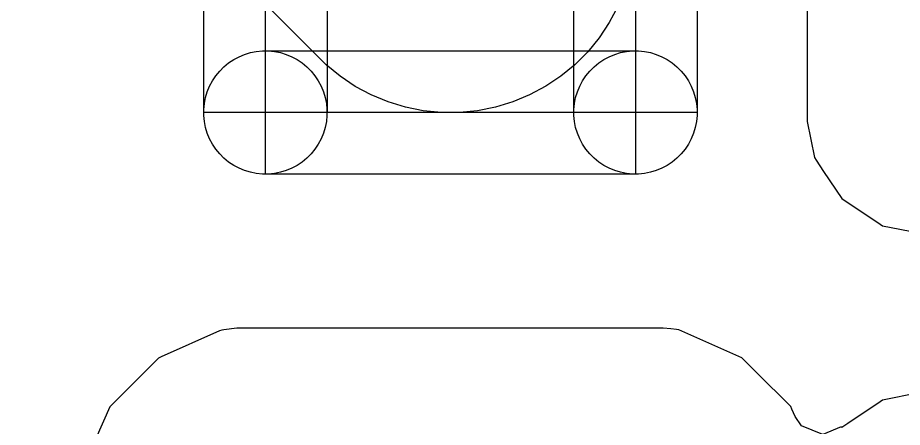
# Model space of a CAD drawing. Extents: x 124579 to 173950, y -108350 to -87650.
# Drawn here: x 143430 to 144864, y -98689 to -98025 of the extents above; entities that cross this region are included whole.
import ezdxf

# ---------------------------------------------------------------- set-up
doc = ezdxf.new("R2010")
doc.units = 0
doc.layers.add('L2D0_Cu1', color=1, linetype='CONTINUOUS')

msp = doc.modelspace()

# ---------------------------------------------------------------- linework, layer by layer
at = {"layer": 'L2D0_Cu1'}
for points in [[(143822.595, -96749.428), (143827.488, -96761.24), (143829.606, -96769.143), (143853.298, -96802.978), (143855.595, -96806.584), (143876.25, -96842.36), (143879.532, -96845.114), (143879.533, -96845.115), (143907.895, -96868.913), (143911.047, -96871.801), (144695.148, -97655.903), (144709.5, -97690.551), (144709.5, -98193.148), (144721.133, -98251.631), (144723.815, -98255.645), (144736.114, -98274.052), (144765.448, -98317.952), (144769.459, -98320.632), (144823.842, -98356.97), (144831.769, -98362.267), (144890.252, -98373.9)], [(144402.577, -98006.908), (144388.693, -98032.909), (144372.328, -98057.425), (144353.638, -98080.218), (144332.804, -98101.069), (144310.026, -98119.778), (144285.524, -98136.164), (144259.535, -98150.07), (144232.307, -98161.362), (144204.104, -98169.93), (144175.196, -98175.692), (144145.863, -98178.594), (144116.387, -98178.606), (144087.052, -98175.729), (144058.14, -98169.991), (144029.929, -98161.446), (144002.692, -98150.177), (143976.691, -98136.293), (143952.175, -98119.928), (143929.382, -98101.238), (143429.531, -97601.804)], [(144890.252, -98633.3), (144831.769, -98644.933), (144827.755, -98647.615), (144775.291, -98682.671), (144765.448, -98689.248), (144764.856, -98688.362), (144735.003, -98700.728), (144700.355, -98686.376), (144690.222, -98671.618), (144684.877, -98659.583), (144684.875, -98659.579), (144683.039, -98655.447), (144679.838, -98652.252), (144679.837, -98652.25), (144630.118, -98602.618), (144603.813, -98576.359), (144501.427, -98531.094), (144497.771, -98530.668), (144497.768, -98530.667), (144488.376, -98529.572), (144475.746, -98528.1), (143786.454, -98528.1), (143785.029, -98528.27), (143785.022, -98528.27), (143763.9, -98530.784), (143763.899, -98530.784), (143760.254, -98531.218), (143756.899, -98532.708), (143756.896, -98532.709), (143662.082, -98574.824), (143662.081, -98574.825), (143657.947, -98576.661), (143654.752, -98579.862), (143654.75, -98579.863), (143630.592, -98604.064), (143578.859, -98655.887), (143533.594, -98758.273)]]:
    msp.add_lwpolyline(points, dxfattribs=at)
for points in [[(143731.1, -98178.6), (143731.1, -97578.6), (143931.1, -97578.6), (143931.1, -98178.6)], [(143831.1, -98178.6), (143831.1, -97578.6), (144431.1, -97578.6), (144431.1, -98178.6)], [(144331.1, -98178.6), (144331.1, -97578.6), (144531.1, -97578.6), (144531.1, -98178.6)], [(143826.193, -98278.48), (143816.427, -98277.518), (143806.802, -98275.603), (143797.411, -98272.754), (143788.344, -98268.999), (143779.69, -98264.373), (143771.53, -98258.921), (143763.944, -98252.695), (143757.005, -98245.756), (143750.779, -98238.17), (143745.327, -98230.01), (143740.701, -98221.356), (143736.946, -98212.289), (143734.097, -98202.898), (143732.182, -98193.273), (143731.22, -98183.507), (143731.22, -98173.693), (143732.182, -98163.927), (143734.097, -98154.302), (143736.946, -98144.911), (143740.701, -98135.844), (143745.327, -98127.19), (143750.779, -98119.03), (143757.005, -98111.444), (143763.944, -98104.505), (143771.53, -98098.279), (143779.69, -98092.827), (143788.344, -98088.201), (143797.411, -98084.446), (143806.802, -98081.597), (143816.427, -98079.682), (143826.193, -98078.72), (143836.007, -98078.72), (143845.773, -98079.682), (143855.398, -98081.597), (143864.789, -98084.446), (143873.856, -98088.201), (143882.51, -98092.827), (143890.67, -98098.279), (143898.256, -98104.505), (143905.195, -98111.444), (143911.421, -98119.03), (143916.873, -98127.19), (143921.499, -98135.844), (143925.254, -98144.911), (143928.103, -98154.302), (143930.018, -98163.927), (143930.98, -98173.693), (143930.98, -98183.507), (143930.018, -98193.273), (143928.103, -98202.898), (143925.254, -98212.289), (143921.499, -98221.356), (143916.873, -98230.01), (143911.421, -98238.17), (143905.195, -98245.756), (143898.256, -98252.695), (143890.67, -98258.921), (143882.51, -98264.373), (143873.856, -98268.999), (143864.789, -98272.754), (143855.398, -98275.603), (143845.773, -98277.518), (143836.007, -98278.48)], [(143831.1, -98278.6), (143831.1, -98078.6), (144431.1, -98078.6), (144431.1, -98278.6)], [(144426.193, -98278.48), (144416.427, -98277.518), (144406.802, -98275.603), (144397.411, -98272.754), (144388.344, -98268.999), (144379.69, -98264.373), (144371.53, -98258.921), (144363.944, -98252.695), (144357.005, -98245.756), (144350.779, -98238.17), (144345.327, -98230.01), (144340.701, -98221.356), (144336.946, -98212.289), (144334.097, -98202.898), (144332.182, -98193.273), (144331.22, -98183.507), (144331.22, -98173.693), (144332.182, -98163.927), (144334.097, -98154.302), (144336.946, -98144.911), (144340.701, -98135.844), (144345.327, -98127.19), (144350.779, -98119.03), (144357.005, -98111.444), (144363.944, -98104.505), (144371.53, -98098.279), (144379.69, -98092.827), (144388.344, -98088.201), (144397.411, -98084.446), (144406.802, -98081.597), (144416.427, -98079.682), (144426.193, -98078.72), (144436.007, -98078.72), (144445.773, -98079.682), (144455.398, -98081.597), (144464.789, -98084.446), (144473.856, -98088.201), (144482.51, -98092.827), (144490.67, -98098.279), (144498.256, -98104.505), (144505.195, -98111.444), (144511.421, -98119.03), (144516.873, -98127.19), (144521.499, -98135.844), (144525.254, -98144.911), (144528.103, -98154.302), (144530.018, -98163.927), (144530.98, -98173.693), (144530.98, -98183.507), (144530.018, -98193.273), (144528.103, -98202.898), (144525.254, -98212.289), (144521.499, -98221.356), (144516.873, -98230.01), (144511.421, -98238.17), (144505.195, -98245.756), (144498.256, -98252.695), (144490.67, -98258.921), (144482.51, -98264.373), (144473.856, -98268.999), (144464.789, -98272.754), (144455.398, -98275.603), (144445.773, -98277.518), (144436.007, -98278.48)]]:
    msp.add_lwpolyline(points, close=True, dxfattribs=at)

doc.saveas('drawing.dxf')
